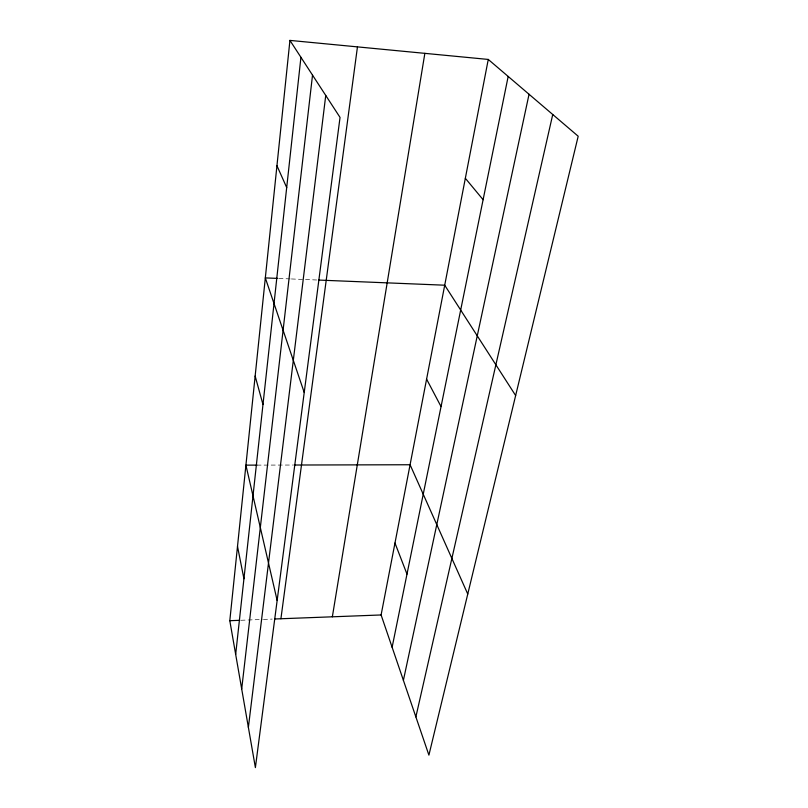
<?xml version="1.0" encoding="UTF-8"?>
<svg xmlns="http://www.w3.org/2000/svg" width="808" height="808" viewBox="0 0 808 808"><rect width="100%" height="100%" fill="white"/><g stroke="black" fill="none" stroke-linecap="round" stroke-linejoin="round"><path stroke-width="0.61" stroke-dasharray="4.04 3.03" d="M241.016 620.271L262.216 619.463M263.459 619.413L272.185 619.09M257.035 465.115L292.849 465.034M278.992 278.457L290.173 278.911M291.415 278.962L317.504 280.022"/><path stroke-width="1.21" d="M289.931 40.4L340.037 117.412L255.389 767.6L229.805 620.695L289.931 40.4L488.264 59.439L578.195 136.239L428.907 755.126L381.103 614.959L488.264 59.439M235.673 654.399L300.93 57.307M241.693 689.002L312.524 75.124M248.379 727.382L325.745 95.455M280.911 618.756L357.459 46.884M332.351 616.807L424.856 53.348M392.122 647.259L508.171 76.437M403.394 680.326L529.048 94.263M415.868 716.908L552.743 114.504M229.805 620.695L239.774 620.312M274.68 618.989L381.103 614.959M257.035 465.115L245.915 465.145L277.144 600.455M294.082 465.024L410.08 464.751L467.761 594.042M277.74 278.406L265.317 277.901L304.222 392.486M318.746 280.073L444.713 285.204L515.645 395.546M465.337 178.295L483.113 199.707M426.594 379.154L441.047 406.596M276.942 165.731L286.699 187.557M394.981 543.057L406.99 574.124M255.146 376.053L262.984 404.535M237.502 546.349L243.935 578.76"/></g></svg>
